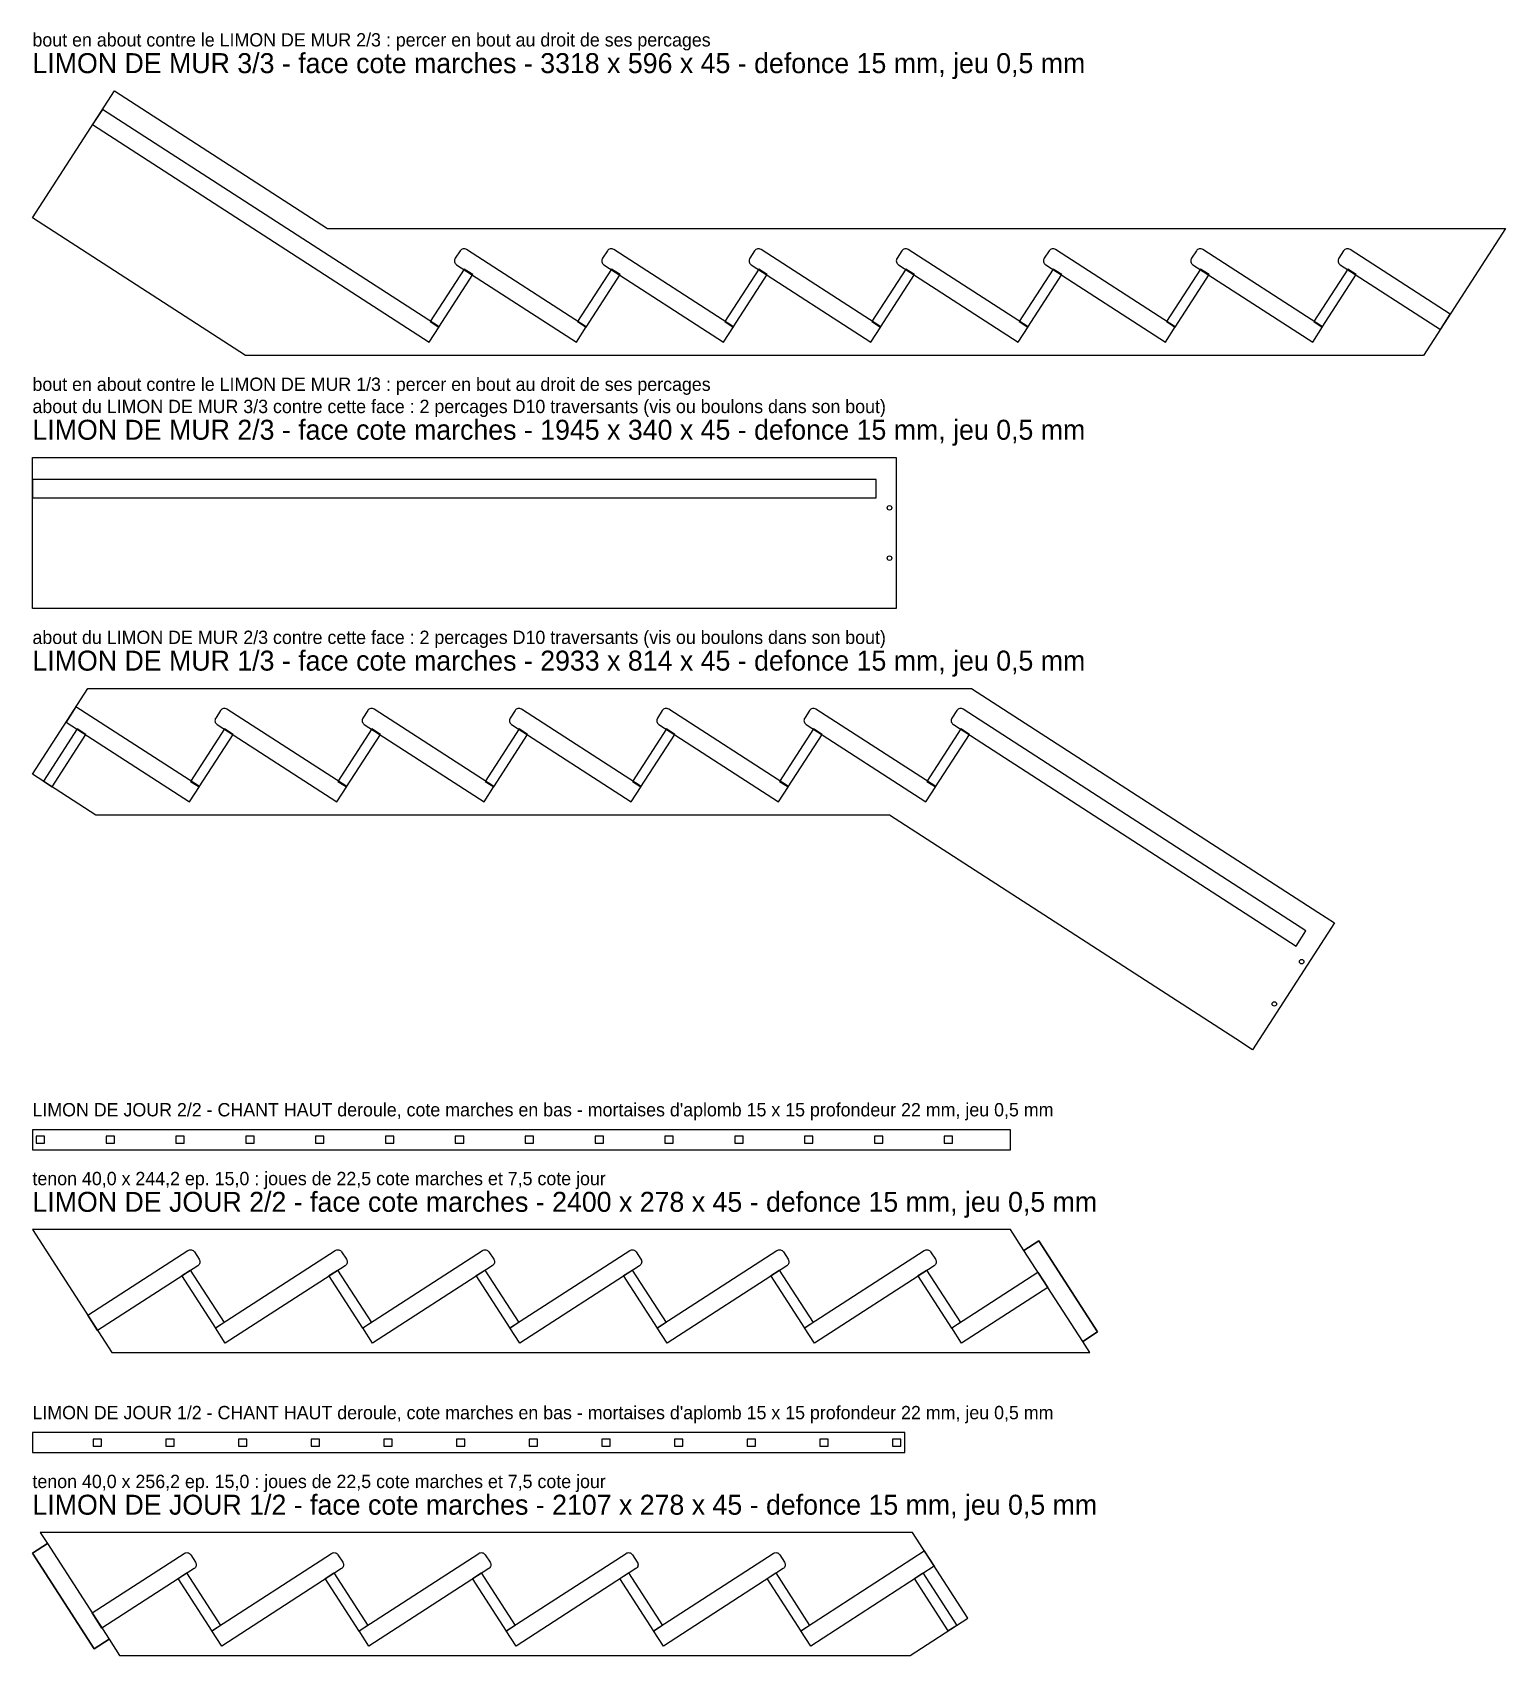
# Model space of a CAD drawing. Header units: millimetres. Extents: x 0 to 3318, y 0 to 3656.
import ezdxf

# ---------------------------------------------------------------- set-up
doc = ezdxf.new("R2010")
doc.units = ezdxf.units.MM
for name, color, linetype in [('DECOUPE', 7, 'CONTINUOUS'), ('DEFONCE', 1, 'CONTINUOUS'), ('MORTAISE', 2, 'CONTINUOUS'), ('PERCAGE', 30, 'CONTINUOUS'), ('TENON', 6, 'CONTINUOUS'), ('TEXTE', 3, 'CONTINUOUS')]:
    doc.layers.add(name, color=color, linetype=linetype)

msp = doc.modelspace()

# ---------------------------------------------------------------- linework, layer by layer
at = {"layer": 'DECOUPE'}
for points in [[(184.523, 3523.984), (664.476, 3213.861), (996.141, 3213.861), (1327.807, 3213.861), (1659.472, 3213.861), (1991.138, 3213.861), (2322.803, 3213.861), (2654.469, 3213.861), (2986.135, 3213.861), (3317.8, 3213.861), (3133.277, 2928.289), (2801.611, 2928.289), (2469.946, 2928.289), (2138.28, 2928.289), (1806.615, 2928.289), (1474.949, 2928.289), (1143.283, 2928.289), (811.618, 2928.289), (479.952, 2928.289), (0, 3238.412)], [(0, 2698.289), (1900, 2698.289), (1945, 2698.289), (1945, 2358.289), (1900, 2358.289), (0, 2358.289)], [(124.825, 2178.289), (456.49, 2178.289), (788.156, 2178.289), (1119.821, 2178.289), (1451.487, 2178.289), (1783.152, 2178.289), (2114.818, 2178.289), (2894.74, 1674.339), (2932.537, 1649.917), (2748.014, 1364.345), (2710.217, 1388.767), (1930.295, 1892.717), (1598.629, 1892.717), (1266.964, 1892.717), (935.298, 1892.717), (603.632, 1892.717), (271.967, 1892.717), (142.986, 1892.717), (0, 1985.108)], [(0, 1139.345), (2202.599, 1139.345), (2202.599, 1184.345), (0, 1184.345)], [(2202.599, 959.345), (1989.993, 959.345), (1658.328, 959.345), (1326.662, 959.345), (994.997, 959.345), (663.331, 959.345), (331.666, 959.345), (0, 959.345), (179.096, 682.173), (510.762, 682.173), (842.427, 682.173), (1174.093, 682.173), (1505.758, 682.173), (1837.424, 682.173), (2169.089, 682.173), (2381.696, 682.173), (2365.414, 707.37), (2399.011, 729.079), (2266.505, 934.148), (2232.908, 912.439)], [(0, 457.173), (1964.481, 457.173), (1964.481, 502.173), (0, 502.173)], [(1981.796, 277.173), (1650.13, 277.173), (1318.465, 277.173), (986.799, 277.173), (655.134, 277.173), (323.468, 277.173), (17.315, 277.173), (33.597, 251.975), (0, 230.266), (139.019, 15.119), (172.615, 36.827), (196.411, 0), (502.564, 0), (834.23, 0), (1165.895, 0), (1497.561, 0), (1829.226, 0), (1976.633, 0), (2106.62, 83.992)]]:
    msp.add_lwpolyline(points, close=True, dxfattribs=at)
at = {"layer": 'DEFONCE'}
for points in [[(135.407, 3447.971), (893.432, 2958.171), (915.684, 2992.607), (157.659, 3482.408)], [(895.823, 3004.25), (915.141, 2991.767), (991.664, 3110.195), (972.346, 3122.678)], [(1227.488, 3004.25), (1246.806, 2991.767), (1323.329, 3110.195), (1304.011, 3122.678)], [(1559.154, 3004.25), (1578.472, 2991.767), (1654.995, 3110.195), (1635.677, 3122.678)], [(1890.819, 3004.25), (1910.138, 2991.767), (1986.66, 3110.195), (1967.342, 3122.678)], [(2222.485, 3004.25), (2241.803, 2991.767), (2318.326, 3110.195), (2299.008, 3122.678)], [(2554.151, 3004.25), (2573.469, 2991.767), (2649.992, 3110.195), (2630.673, 3122.678)], [(2885.816, 3004.25), (2905.134, 2991.767), (2981.657, 3110.195), (2962.339, 3122.678)], [(0, 2607.789), (1900.5, 2607.789), (1900.5, 2648.789), (0, 2648.789)], [(75.709, 2102.276), (353.781, 1922.599), (376.033, 1957.035), (97.96, 2136.713)], [(24.778, 1969.098), (44.096, 1956.615), (120.347, 2074.624), (101.029, 2087.106)], [(356.172, 1968.678), (375.49, 1956.196), (452.013, 2074.624), (432.695, 2087.106)], [(687.837, 1968.678), (707.155, 1956.196), (783.678, 2074.624), (764.36, 2087.106)], [(1019.503, 1968.678), (1038.821, 1956.196), (1115.344, 2074.624), (1096.026, 2087.106)], [(1351.168, 1968.678), (1370.486, 1956.196), (1447.009, 2074.624), (1427.691, 2087.106)], [(1682.834, 1968.678), (1702.152, 1956.196), (1778.675, 2074.624), (1759.357, 2087.106)], [(2014.5, 1968.678), (2033.818, 1956.196), (2110.34, 2074.624), (2091.022, 2087.106)], [(431.984, 749.734), (412.666, 737.252), (336.143, 855.68), (355.461, 868.162)], [(763.649, 749.734), (744.331, 737.252), (667.809, 855.68), (687.127, 868.162)], [(1095.315, 749.734), (1075.997, 737.252), (999.474, 855.68), (1018.792, 868.162)], [(1426.981, 749.734), (1407.662, 737.252), (1331.14, 855.68), (1350.458, 868.162)], [(1758.646, 749.734), (1739.328, 737.252), (1662.805, 855.68), (1682.123, 868.162)], [(2090.312, 749.734), (2070.994, 737.252), (1994.471, 855.68), (2013.789, 868.162)], [(2286.783, 829.061), (2092.702, 703.655), (2070.451, 738.092), (2264.532, 863.498)], [(2030.912, 201.16), (1752.839, 21.482), (1730.588, 55.919), (2008.66, 235.597)], [(423.786, 67.562), (404.468, 55.079), (327.945, 173.507), (347.264, 185.99)], [(755.452, 67.562), (736.134, 55.079), (659.611, 173.507), (678.929, 185.99)], [(1087.117, 67.562), (1067.799, 55.079), (991.277, 173.507), (1010.595, 185.99)], [(1418.783, 67.562), (1399.465, 55.079), (1322.942, 173.507), (1342.26, 185.99)], [(1750.449, 67.562), (1731.131, 55.079), (1654.608, 173.507), (1673.926, 185.99)], [(2081.843, 67.982), (2062.525, 55.499), (1986.273, 173.507), (2005.591, 185.99)]]:
    msp.add_lwpolyline(points, close=True, dxfattribs=at)
for points in [[(1225.098, 2958.171), (1247.349, 2992.607), (977.676, 3166.858, 0.414214), (963.158, 3163.737), (952.304, 3146.939, 0.414214), (955.425, 3132.421)], [(1556.763, 2958.171), (1579.015, 2992.607), (1309.341, 3166.858, 0.414214), (1294.824, 3163.737), (1283.97, 3146.939, 0.414214), (1287.09, 3132.421)], [(1888.429, 2958.171), (1910.68, 2992.607), (1641.007, 3166.858, 0.414214), (1626.489, 3163.737), (1615.635, 3146.939, 0.414214), (1618.756, 3132.421)], [(2220.095, 2958.171), (2242.346, 2992.607), (1972.673, 3166.858, 0.414214), (1958.155, 3163.737), (1947.301, 3146.939, 0.414214), (1950.421, 3132.421)], [(2551.76, 2958.171), (2574.011, 2992.607), (2304.338, 3166.858, 0.414214), (2289.821, 3163.737), (2278.966, 3146.939, 0.414214), (2282.087, 3132.421)], [(2883.426, 2958.171), (2905.677, 2992.607), (2636.004, 3166.858, 0.414214), (2621.486, 3163.737), (2610.632, 3146.939, 0.414214), (2613.752, 3132.421)], [(3170.996, 2986.663), (3193.247, 3021.1), (2967.669, 3166.858, 0.414214), (2953.152, 3163.737), (2942.297, 3146.939, 0.414214), (2945.418, 3132.421)], [(685.447, 1922.599), (707.698, 1957.035), (438.025, 2131.286, 0.414214), (423.507, 2128.165), (412.653, 2111.367, 0.414214), (415.774, 2096.849)], [(1017.112, 1922.599), (1039.364, 1957.035), (769.69, 2131.286, 0.414214), (755.173, 2128.165), (744.318, 2111.367, 0.414214), (747.439, 2096.849)], [(1348.778, 1922.599), (1371.029, 1957.035), (1101.356, 2131.286, 0.414214), (1086.838, 2128.165), (1075.984, 2111.367, 0.414214), (1079.105, 2096.849)], [(1680.443, 1922.599), (1702.695, 1957.035), (1433.022, 2131.286, 0.414214), (1418.504, 2128.165), (1407.65, 2111.367, 0.414214), (1410.77, 2096.849)], [(2012.109, 1922.599), (2034.36, 1957.035), (1764.687, 2131.286, 0.414214), (1750.169, 2128.165), (1739.315, 2111.367, 0.414214), (1742.436, 2096.849)], [(2846.045, 1598.055), (2868.296, 1632.492), (2096.353, 2131.286, 0.414214), (2081.835, 2128.165), (2070.981, 2111.367, 0.414214), (2074.101, 2096.849)], [(146.805, 732.148), (124.553, 766.584), (350.131, 912.342, -0.414214), (364.648, 909.221), (375.503, 892.423, -0.414214), (372.382, 877.905)], [(434.374, 703.655), (412.123, 738.092), (681.796, 912.342, -0.414214), (696.314, 909.221), (707.168, 892.423, -0.414214), (704.048, 877.905)], [(766.04, 703.655), (743.789, 738.092), (1013.462, 912.342, -0.414214), (1027.98, 909.221), (1038.834, 892.423, -0.414214), (1035.713, 877.905)], [(1097.706, 703.655), (1075.454, 738.092), (1345.127, 912.342, -0.414214), (1359.645, 909.221), (1370.499, 892.423, -0.414214), (1367.379, 877.905)], [(1429.371, 703.655), (1407.12, 738.092), (1676.793, 912.342, -0.414214), (1691.311, 909.221), (1702.165, 892.423, -0.414214), (1699.044, 877.905)], [(1761.037, 703.655), (1738.785, 738.092), (2008.459, 912.342, -0.414214), (2022.976, 909.221), (2033.831, 892.423, -0.414214), (2030.71, 877.905)], [(156.605, 61.605), (134.354, 96.041), (341.933, 230.169, -0.414214), (356.451, 227.049), (367.305, 210.251, -0.414214), (364.185, 195.733)], [(426.177, 21.482), (403.926, 55.919), (673.599, 230.169, -0.414214), (688.116, 227.049), (698.971, 210.251, -0.414214), (695.85, 195.733)], [(757.842, 21.482), (735.591, 55.919), (1005.264, 230.169, -0.414214), (1019.782, 227.049), (1030.636, 210.251, -0.414214), (1027.516, 195.733)], [(1089.508, 21.482), (1067.257, 55.919), (1336.93, 230.169, -0.414214), (1351.448, 227.049), (1362.302, 210.251, -0.414214), (1359.181, 195.733)], [(1421.174, 21.482), (1398.922, 55.919), (1668.595, 230.169, -0.414214), (1683.113, 227.049), (1693.967, 210.251, -0.414214), (1690.847, 195.733)]]:
    msp.add_lwpolyline(points, format="xyb", close=True, dxfattribs=at)
at = {"layer": 'MORTAISE'}
for points in [[(8.429, 1153.845), (27.288, 1153.845), (27.288, 1169.845), (8.429, 1169.845)], [(165.758, 1153.845), (184.617, 1153.845), (184.617, 1169.845), (165.758, 1169.845)], [(323.087, 1153.845), (341.945, 1153.845), (341.945, 1169.845), (323.087, 1169.845)], [(480.415, 1153.845), (499.274, 1153.845), (499.274, 1169.845), (480.415, 1169.845)], [(637.744, 1153.845), (656.603, 1153.845), (656.603, 1169.845), (637.744, 1169.845)], [(795.072, 1153.845), (813.931, 1153.845), (813.931, 1169.845), (795.072, 1169.845)], [(952.401, 1153.845), (971.26, 1153.845), (971.26, 1169.845), (952.401, 1169.845)], [(1109.729, 1153.845), (1128.588, 1153.845), (1128.588, 1169.845), (1109.729, 1169.845)], [(1267.058, 1153.845), (1285.917, 1153.845), (1285.917, 1169.845), (1267.058, 1169.845)], [(1424.386, 1153.845), (1443.245, 1153.845), (1443.245, 1169.845), (1424.386, 1169.845)], [(1581.715, 1153.845), (1600.574, 1153.845), (1600.574, 1169.845), (1581.715, 1169.845)], [(1739.043, 1153.845), (1757.902, 1153.845), (1757.902, 1169.845), (1739.043, 1169.845)], [(1896.372, 1153.845), (1915.231, 1153.845), (1915.231, 1169.845), (1896.372, 1169.845)], [(2053.7, 1153.845), (2072.559, 1153.845), (2072.559, 1169.845), (2053.7, 1169.845)], [(136.418, 471.673), (155.277, 471.673), (155.277, 487.673), (136.418, 487.673)], [(300.125, 471.673), (318.984, 471.673), (318.984, 487.673), (300.125, 487.673)], [(463.832, 471.673), (482.691, 471.673), (482.691, 487.673), (463.832, 487.673)], [(627.538, 471.673), (646.397, 471.673), (646.397, 487.673), (627.538, 487.673)], [(791.245, 471.673), (810.104, 471.673), (810.104, 487.673), (791.245, 487.673)], [(954.952, 471.673), (973.811, 471.673), (973.811, 487.673), (954.952, 487.673)], [(1118.659, 471.673), (1137.518, 471.673), (1137.518, 487.673), (1118.659, 487.673)], [(1282.365, 471.673), (1301.224, 471.673), (1301.224, 487.673), (1282.365, 487.673)], [(1446.072, 471.673), (1464.931, 471.673), (1464.931, 487.673), (1446.072, 487.673)], [(1609.779, 471.673), (1628.638, 471.673), (1628.638, 487.673), (1609.779, 487.673)], [(1773.486, 471.673), (1792.344, 471.673), (1792.344, 487.673), (1773.486, 487.673)], [(1937.192, 471.673), (1956.051, 471.673), (1956.051, 487.673), (1937.192, 487.673)]]:
    msp.add_lwpolyline(points, close=True, dxfattribs=at)
at = {"layer": 'PERCAGE'}
for centre in [(1930.25, 2584.956), (1930.25, 2471.622), (2858.64, 1562.731), (2797.132, 1467.541)]:
    msp.add_circle(centre, 5, dxfattribs=at)
at = {"layer": 'TENON'}
for points in [[(2399.011, 729.079), (2365.414, 707.37), (2232.908, 912.439), (2266.505, 934.148)], [(172.615, 36.827), (139.019, 15.119), (0, 230.266), (33.597, 251.975)]]:
    msp.add_lwpolyline(points, close=True, dxfattribs=at)

# ---------------------------------------------------------------- texts
at = {"layer": 'TEXTE'}
for s, height, p in [('bout en about contre le LIMON DE MUR 2/3 : percer en bout au droit de ses percages', 30, (0, 3623.984)), ('LIMON DE MUR 3/3 - face cote marches - 3318 x 596 x 45 - defonce 15 mm, jeu 0,5 mm', 45, (0, 3563.984)), ('bout en about contre le LIMON DE MUR 1/3 : percer en bout au droit de ses percages', 30, (0, 2848.289)), ('about du LIMON DE MUR 3/3 contre cette face : 2 percages D10 traversants (vis ou boulons dans son bout)', 30, (0, 2798.289)), ('LIMON DE MUR 2/3 - face cote marches - 1945 x 340 x 45 - defonce 15 mm, jeu 0,5 mm', 45, (0, 2738.289)), ('about du LIMON DE MUR 2/3 contre cette face : 2 percages D10 traversants (vis ou boulons dans son bout)', 30, (0, 2278.289)), ('LIMON DE MUR 1/3 - face cote marches - 2933 x 814 x 45 - defonce 15 mm, jeu 0,5 mm', 45, (0, 2218.289)), ("LIMON DE JOUR 2/2 - CHANT HAUT deroule, cote marches en bas - mortaises d'aplomb 15 x 15 profondeur 22 mm, jeu 0,5 mm", 30, (0, 1214.345)), ('tenon 40,0 x 244,2 ep. 15,0 : joues de 22,5 cote marches et 7,5 cote jour', 30, (0, 1059.345)), ('LIMON DE JOUR 2/2 - face cote marches - 2400 x 278 x 45 - defonce 15 mm, jeu 0,5 mm', 45, (0, 999.345)), ("LIMON DE JOUR 1/2 - CHANT HAUT deroule, cote marches en bas - mortaises d'aplomb 15 x 15 profondeur 22 mm, jeu 0,5 mm", 30, (0, 532.173)), ('tenon 40,0 x 256,2 ep. 15,0 : joues de 22,5 cote marches et 7,5 cote jour', 30, (0, 377.173)), ('LIMON DE JOUR 1/2 - face cote marches - 2107 x 278 x 45 - defonce 15 mm, jeu 0,5 mm', 45, (0, 317.173))]:
    msp.add_text(s, height=height, dxfattribs=at).set_placement(p)

doc.saveas('drawing.dxf')
